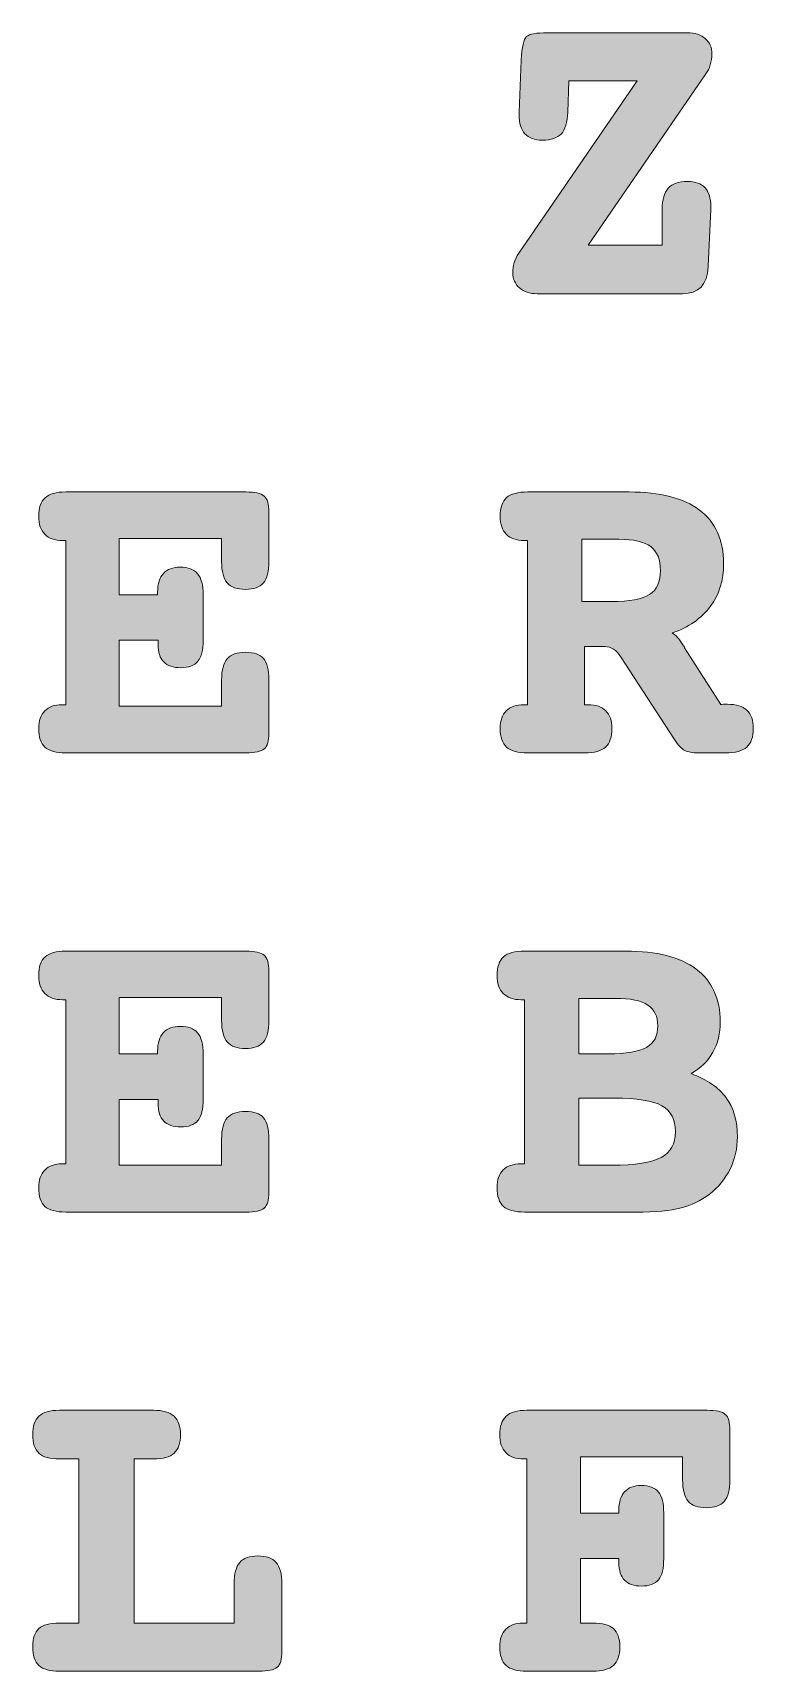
# Model space of a CAD drawing. Header units: inches. Extents: x 2 to 119, y -59 to -2.
# Drawn here: x 47.21 to 59.07, y -28.81 to -1.87 of the extents above; entities that cross this region are included whole.
import ezdxf

# ---------------------------------------------------------------- set-up
doc = ezdxf.new("R2010")
doc.units = ezdxf.units.IN
doc.header["$MEASUREMENT"] = 0
doc.layers.add('Ebene 1', color=7, linetype='Continuous')

# ---------------------------------------------------------------- blocks, each defined once
blk = doc.blocks.new('block 2')
at = {"layer": 'Ebene 1', "true_color": 0xffffff}
h = blk.add_hatch(color=7, dxfattribs=at)
h.dxf.hatch_style = 2
edge = h.paths.add_edge_path()
edge.add_spline(control_points=[(56.035, -2.66), (56.035, -2.66), (56.014, -3.173), (56.014, -3.173), (56.006, -3.34), (55.971, -3.458), (55.909, -3.528), (55.846, -3.598), (55.742, -3.633), (55.597, -3.633), (55.47, -3.633), (55.374, -3.598), (55.31, -3.528), (55.246, -3.458), (55.214, -3.354), (55.214, -3.217), (55.214, -3.217), (55.214, -3.173), (55.214, -3.173), (55.214, -3.173), (55.25, -2.316), (55.25, -2.316), (55.26, -2.102), (55.289, -1.973), (55.337, -1.931), (55.385, -1.889), (55.5, -1.868), (55.681, -1.868), (55.681, -1.868), (57.985, -1.868), (57.985, -1.868), (58.108, -1.868), (58.205, -1.9), (58.278, -1.963), (58.35, -2.027), (58.387, -2.111), (58.387, -2.215), (58.387, -2.275), (58.377, -2.335), (58.359, -2.394), (58.341, -2.453), (58.318, -2.503), (58.289, -2.544), (58.289, -2.544), (56.353, -5.358), (56.353, -5.358), (56.353, -5.358), (57.569, -5.358), (57.569, -5.358), (57.569, -5.358), (57.569, -4.772), (57.569, -4.772), (57.569, -4.613), (57.602, -4.497), (57.668, -4.423), (57.735, -4.35), (57.84, -4.313), (57.985, -4.313), (58.113, -4.313), (58.209, -4.347), (58.273, -4.416), (58.336, -4.485), (58.368, -4.589), (58.368, -4.729), (58.368, -4.729), (58.368, -4.772), (58.368, -4.772), (58.368, -4.772), (58.325, -5.706), (58.325, -5.706), (58.325, -5.706), (58.325, -5.716), (58.325, -5.716), (58.31, -6.011), (58.17, -6.158), (57.902, -6.158), (57.902, -6.158), (55.511, -6.158), (55.511, -6.158), (55.39, -6.158), (55.293, -6.126), (55.22, -6.062), (55.146, -5.998), (55.109, -5.914), (55.109, -5.81), (55.109, -5.755), (55.118, -5.7), (55.134, -5.646), (55.151, -5.592), (55.175, -5.54), (55.207, -5.492), (55.207, -5.492), (57.157, -2.66), (57.157, -2.66), (57.157, -2.66), (56.035, -2.66), (56.035, -2.66)], knot_values=[0, 0, 0, 0, 1, 1, 1, 2, 2, 2, 3, 3, 3, 4, 4, 4, 5, 5, 5, 6, 6, 6, 7, 7, 7, 8, 8, 8, 9, 9, 9, 10, 10, 10, 11, 11, 11, 12, 12, 12, 13, 13, 13, 14, 14, 14, 15, 15, 15, 16, 16, 16, 17, 17, 17, 18, 18, 18, 19, 19, 19, 20, 20, 20, 21, 21, 21, 22, 22, 22, 23, 23, 23, 24, 24, 24, 25, 25, 25, 26, 26, 26, 27, 27, 27, 28, 28, 28, 29, 29, 29, 30, 30, 30, 31, 31, 31, 32, 32, 32, 32], degree=3, periodic=1)
h = blk.add_hatch(color=7, dxfattribs=at)
h.dxf.hatch_style = 2
edge = h.paths.add_edge_path()
edge.add_spline(control_points=[(50.721, -9.417), (50.868, -9.417), (50.968, -9.439), (51.02, -9.484), (51.071, -9.529), (51.097, -9.617), (51.097, -9.75), (51.097, -9.75), (51.097, -10.56), (51.097, -10.56), (51.097, -10.724), (51.067, -10.842), (51.007, -10.913), (50.947, -10.984), (50.849, -11.019), (50.714, -11.019), (50.574, -11.019), (50.473, -10.983), (50.412, -10.911), (50.35, -10.839), (50.32, -10.722), (50.32, -10.56), (50.32, -10.56), (50.32, -10.18), (50.32, -10.18), (50.32, -10.18), (48.634, -10.18), (48.634, -10.18), (48.634, -10.18), (48.634, -11.106), (48.634, -11.106), (48.634, -11.106), (49.267, -11.106), (49.267, -11.106), (49.267, -11.106), (49.267, -11.063), (49.267, -11.063), (49.267, -10.928), (49.298, -10.826), (49.361, -10.757), (49.424, -10.688), (49.517, -10.654), (49.64, -10.654), (49.77, -10.654), (49.865, -10.69), (49.925, -10.761), (49.985, -10.832), (50.016, -10.947), (50.016, -11.106), (50.016, -11.106), (50.016, -11.855), (50.016, -11.855), (50.016, -12.017), (49.987, -12.132), (49.929, -12.202), (49.871, -12.272), (49.777, -12.307), (49.647, -12.307), (49.524, -12.307), (49.431, -12.275), (49.368, -12.211), (49.305, -12.148), (49.274, -12.05), (49.274, -11.92), (49.274, -11.92), (49.274, -11.855), (49.274, -11.855), (49.274, -11.855), (48.634, -11.855), (48.634, -11.855), (48.634, -11.855), (48.634, -12.937), (48.634, -12.937), (48.634, -12.937), (50.32, -12.937), (50.32, -12.937), (50.32, -12.937), (50.32, -12.506), (50.32, -12.506), (50.32, -12.345), (50.35, -12.229), (50.412, -12.159), (50.473, -12.089), (50.574, -12.054), (50.714, -12.054), (50.852, -12.054), (50.95, -12.088), (51.009, -12.157), (51.068, -12.226), (51.097, -12.342), (51.097, -12.506), (51.097, -12.506), (51.097, -13.382), (51.097, -13.382), (51.097, -13.512), (51.072, -13.599), (51.021, -13.642), (50.971, -13.685), (50.87, -13.707), (50.721, -13.707), (50.721, -13.707), (47.755, -13.707), (47.755, -13.707), (47.596, -13.707), (47.482, -13.676), (47.413, -13.613), (47.344, -13.55), (47.31, -13.448), (47.31, -13.306), (47.31, -13.18), (47.343, -13.084), (47.41, -13.016), (47.476, -12.949), (47.57, -12.915), (47.693, -12.915), (47.693, -12.915), (47.755, -12.915), (47.755, -12.915), (47.755, -12.915), (47.755, -10.216), (47.755, -10.216), (47.755, -10.216), (47.701, -10.216), (47.701, -10.216), (47.575, -10.216), (47.479, -10.182), (47.411, -10.113), (47.344, -10.045), (47.31, -9.946), (47.31, -9.819), (47.31, -9.679), (47.345, -9.577), (47.415, -9.513), (47.485, -9.449), (47.598, -9.417), (47.755, -9.417), (47.755, -9.417), (50.721, -9.417), (50.721, -9.417)], knot_values=[0, 0, 0, 0, 1, 1, 1, 2, 2, 2, 3, 3, 3, 4, 4, 4, 5, 5, 5, 6, 6, 6, 7, 7, 7, 8, 8, 8, 9, 9, 9, 10, 10, 10, 11, 11, 11, 12, 12, 12, 13, 13, 13, 14, 14, 14, 15, 15, 15, 16, 16, 16, 17, 17, 17, 18, 18, 18, 19, 19, 19, 20, 20, 20, 21, 21, 21, 22, 22, 22, 23, 23, 23, 24, 24, 24, 25, 25, 25, 26, 26, 26, 27, 27, 27, 28, 28, 28, 29, 29, 29, 30, 30, 30, 31, 31, 31, 32, 32, 32, 33, 33, 33, 34, 34, 34, 35, 35, 35, 36, 36, 36, 37, 37, 37, 38, 38, 38, 39, 39, 39, 40, 40, 40, 41, 41, 41, 42, 42, 42, 43, 43, 43, 44, 44, 44, 45, 45, 45, 46, 46, 46, 46], degree=3, periodic=1)
h = blk.add_hatch(color=7, dxfattribs=at)
h.dxf.hatch_style = 2
edge = h.paths.add_edge_path()
edge.add_spline(control_points=[(56.882, -12.123), (56.848, -12.07), (56.809, -12.029), (56.766, -12.002), (56.723, -11.974), (56.676, -11.96), (56.628, -11.96), (56.628, -11.96), (56.289, -11.96), (56.289, -11.96), (56.289, -11.96), (56.289, -12.915), (56.289, -12.915), (56.289, -12.915), (56.346, -12.915), (56.346, -12.915), (56.477, -12.915), (56.575, -12.948), (56.641, -13.015), (56.707, -13.081), (56.741, -13.178), (56.741, -13.306), (56.741, -13.448), (56.706, -13.55), (56.638, -13.613), (56.569, -13.676), (56.452, -13.707), (56.289, -13.707), (56.289, -13.707), (55.355, -13.707), (55.355, -13.707), (55.193, -13.707), (55.078, -13.676), (55.008, -13.613), (54.938, -13.55), (54.903, -13.448), (54.903, -13.306), (54.903, -13.178), (54.936, -13.081), (55.002, -13.015), (55.069, -12.948), (55.167, -12.915), (55.297, -12.915), (55.297, -12.915), (55.355, -12.915), (55.355, -12.915), (55.355, -12.915), (55.355, -10.216), (55.355, -10.216), (55.355, -10.216), (55.297, -10.216), (55.297, -10.216), (55.169, -10.216), (55.072, -10.182), (55.004, -10.113), (54.937, -10.045), (54.903, -9.946), (54.903, -9.819), (54.903, -9.676), (54.938, -9.574), (55.008, -9.511), (55.078, -9.448), (55.193, -9.417), (55.355, -9.417), (55.355, -9.417), (57.023, -9.417), (57.023, -9.417), (57.534, -9.417), (57.921, -9.516), (58.184, -9.716), (58.447, -9.914), (58.578, -10.208), (58.578, -10.596), (58.578, -10.869), (58.505, -11.103), (58.359, -11.3), (58.213, -11.496), (58.004, -11.642), (57.732, -11.736), (57.79, -11.767), (57.848, -11.832), (57.909, -11.931), (57.924, -11.955), (57.933, -11.971), (57.938, -11.978), (57.938, -11.978), (58.531, -12.911), (58.531, -12.911), (58.543, -12.911), (58.557, -12.911), (58.575, -12.909), (58.591, -12.908), (58.614, -12.908), (58.643, -12.908), (58.786, -12.908), (58.892, -12.941), (58.962, -13.007), (59.032, -13.074), (59.067, -13.173), (59.067, -13.306), (59.067, -13.448), (59.031, -13.55), (58.96, -13.613), (58.889, -13.676), (58.771, -13.707), (58.607, -13.707), (58.607, -13.707), (58.162, -13.707), (58.162, -13.707), (58.068, -13.707), (57.995, -13.694), (57.942, -13.667), (57.888, -13.641), (57.832, -13.581), (57.771, -13.487), (57.771, -13.487), (56.882, -12.123), (56.882, -12.123)], knot_values=[0, 0, 0, 0, 1, 1, 1, 2, 2, 2, 3, 3, 3, 4, 4, 4, 5, 5, 5, 6, 6, 6, 7, 7, 7, 8, 8, 8, 9, 9, 9, 10, 10, 10, 11, 11, 11, 12, 12, 12, 13, 13, 13, 14, 14, 14, 15, 15, 15, 16, 16, 16, 17, 17, 17, 18, 18, 18, 19, 19, 19, 20, 20, 20, 21, 21, 21, 22, 22, 22, 23, 23, 23, 24, 24, 24, 25, 25, 25, 26, 26, 26, 27, 27, 27, 28, 28, 28, 29, 29, 29, 30, 30, 30, 31, 31, 31, 32, 32, 32, 33, 33, 33, 34, 34, 34, 35, 35, 35, 36, 36, 36, 37, 37, 37, 38, 38, 38, 39, 39, 39, 39], degree=3, periodic=1)
edge = h.paths.add_edge_path()
edge.add_spline(control_points=[(56.245, -11.218), (56.245, -11.218), (56.733, -11.218), (56.733, -11.218), (57.032, -11.218), (57.241, -11.18), (57.361, -11.103), (57.48, -11.026), (57.54, -10.894), (57.54, -10.708), (57.54, -10.528), (57.486, -10.397), (57.379, -10.316), (57.272, -10.235), (57.096, -10.195), (56.853, -10.195), (56.853, -10.195), (56.245, -10.195), (56.245, -10.195), (56.245, -10.195), (56.245, -11.218), (56.245, -11.218)], knot_values=[0, 0, 0, 0, 1, 1, 1, 2, 2, 2, 3, 3, 3, 4, 4, 4, 5, 5, 5, 6, 6, 6, 7, 7, 7, 7], degree=3, periodic=1)
h = blk.add_hatch(color=7, dxfattribs=at)
h.dxf.hatch_style = 2
edge = h.paths.add_edge_path()
edge.add_spline(control_points=[(50.721, -16.966), (50.868, -16.966), (50.968, -16.989), (51.02, -17.033), (51.071, -17.078), (51.097, -17.167), (51.097, -17.299), (51.097, -17.299), (51.097, -18.109), (51.097, -18.109), (51.097, -18.273), (51.067, -18.391), (51.007, -18.462), (50.947, -18.533), (50.849, -18.569), (50.714, -18.569), (50.574, -18.569), (50.473, -18.533), (50.412, -18.46), (50.35, -18.388), (50.32, -18.271), (50.32, -18.109), (50.32, -18.109), (50.32, -17.73), (50.32, -17.73), (50.32, -17.73), (48.634, -17.73), (48.634, -17.73), (48.634, -17.73), (48.634, -18.656), (48.634, -18.656), (48.634, -18.656), (49.267, -18.656), (49.267, -18.656), (49.267, -18.656), (49.267, -18.612), (49.267, -18.612), (49.267, -18.477), (49.298, -18.375), (49.361, -18.307), (49.424, -18.238), (49.517, -18.204), (49.64, -18.204), (49.77, -18.204), (49.865, -18.239), (49.925, -18.31), (49.985, -18.381), (50.016, -18.497), (50.016, -18.656), (50.016, -18.656), (50.016, -19.405), (50.016, -19.405), (50.016, -19.566), (49.987, -19.682), (49.929, -19.752), (49.871, -19.822), (49.777, -19.857), (49.647, -19.857), (49.524, -19.857), (49.431, -19.825), (49.368, -19.761), (49.305, -19.697), (49.274, -19.6), (49.274, -19.47), (49.274, -19.47), (49.274, -19.405), (49.274, -19.405), (49.274, -19.405), (48.634, -19.405), (48.634, -19.405), (48.634, -19.405), (48.634, -20.486), (48.634, -20.486), (48.634, -20.486), (50.32, -20.486), (50.32, -20.486), (50.32, -20.486), (50.32, -20.056), (50.32, -20.056), (50.32, -19.894), (50.35, -19.778), (50.412, -19.708), (50.473, -19.638), (50.574, -19.603), (50.714, -19.603), (50.852, -19.603), (50.95, -19.638), (51.009, -19.707), (51.068, -19.775), (51.097, -19.892), (51.097, -20.056), (51.097, -20.056), (51.097, -20.931), (51.097, -20.931), (51.097, -21.061), (51.072, -21.148), (51.021, -21.191), (50.971, -21.235), (50.87, -21.257), (50.721, -21.257), (50.721, -21.257), (47.755, -21.257), (47.755, -21.257), (47.596, -21.257), (47.482, -21.225), (47.413, -21.163), (47.344, -21.1), (47.31, -20.997), (47.31, -20.855), (47.31, -20.73), (47.343, -20.633), (47.41, -20.566), (47.476, -20.498), (47.57, -20.464), (47.693, -20.464), (47.693, -20.464), (47.755, -20.464), (47.755, -20.464), (47.755, -20.464), (47.755, -17.766), (47.755, -17.766), (47.755, -17.766), (47.701, -17.766), (47.701, -17.766), (47.575, -17.766), (47.479, -17.732), (47.411, -17.663), (47.344, -17.594), (47.31, -17.496), (47.31, -17.368), (47.31, -17.228), (47.345, -17.126), (47.415, -17.062), (47.485, -16.998), (47.598, -16.966), (47.755, -16.966), (47.755, -16.966), (50.721, -16.966), (50.721, -16.966)], knot_values=[0, 0, 0, 0, 1, 1, 1, 2, 2, 2, 3, 3, 3, 4, 4, 4, 5, 5, 5, 6, 6, 6, 7, 7, 7, 8, 8, 8, 9, 9, 9, 10, 10, 10, 11, 11, 11, 12, 12, 12, 13, 13, 13, 14, 14, 14, 15, 15, 15, 16, 16, 16, 17, 17, 17, 18, 18, 18, 19, 19, 19, 20, 20, 20, 21, 21, 21, 22, 22, 22, 23, 23, 23, 24, 24, 24, 25, 25, 25, 26, 26, 26, 27, 27, 27, 28, 28, 28, 29, 29, 29, 30, 30, 30, 31, 31, 31, 32, 32, 32, 33, 33, 33, 34, 34, 34, 35, 35, 35, 36, 36, 36, 37, 37, 37, 38, 38, 38, 39, 39, 39, 40, 40, 40, 41, 41, 41, 42, 42, 42, 43, 43, 43, 44, 44, 44, 45, 45, 45, 46, 46, 46, 46], degree=3, periodic=1)
h = blk.add_hatch(color=7, dxfattribs=at)
h.dxf.hatch_style = 2
edge = h.paths.add_edge_path()
edge.add_spline(control_points=[(56.889, -21.257), (56.889, -21.257), (55.305, -21.257), (55.305, -21.257), (55.143, -21.257), (55.027, -21.225), (54.957, -21.163), (54.887, -21.1), (54.852, -20.997), (54.852, -20.855), (54.852, -20.727), (54.885, -20.63), (54.952, -20.564), (55.018, -20.498), (55.115, -20.464), (55.243, -20.464), (55.243, -20.464), (55.305, -20.464), (55.305, -20.464), (55.305, -20.464), (55.305, -17.766), (55.305, -17.766), (55.305, -17.766), (55.243, -17.766), (55.243, -17.766), (55.118, -17.766), (55.021, -17.732), (54.954, -17.663), (54.886, -17.594), (54.852, -17.496), (54.852, -17.368), (54.852, -17.226), (54.887, -17.123), (54.957, -17.06), (55.027, -16.998), (55.143, -16.966), (55.305, -16.966), (55.305, -16.966), (56.969, -16.966), (56.969, -16.966), (57.477, -16.966), (57.864, -17.065), (58.128, -17.263), (58.392, -17.461), (58.524, -17.75), (58.524, -18.131), (58.524, -18.319), (58.483, -18.485), (58.403, -18.629), (58.322, -18.772), (58.202, -18.89), (58.043, -18.981), (58.306, -19.078), (58.499, -19.21), (58.622, -19.377), (58.745, -19.545), (58.806, -19.759), (58.806, -20.019), (58.806, -20.21), (58.766, -20.387), (58.685, -20.551), (58.604, -20.715), (58.489, -20.854), (58.339, -20.967), (58.204, -21.071), (58.051, -21.145), (57.878, -21.19), (57.706, -21.234), (57.459, -21.257), (57.138, -21.257), (57.138, -21.257), (56.889, -21.257), (56.889, -21.257)], knot_values=[0, 0, 0, 0, 1, 1, 1, 2, 2, 2, 3, 3, 3, 4, 4, 4, 5, 5, 5, 6, 6, 6, 7, 7, 7, 8, 8, 8, 9, 9, 9, 10, 10, 10, 11, 11, 11, 12, 12, 12, 13, 13, 13, 14, 14, 14, 15, 15, 15, 16, 16, 16, 17, 17, 17, 18, 18, 18, 19, 19, 19, 20, 20, 20, 21, 21, 21, 22, 22, 22, 23, 23, 23, 24, 24, 24, 24], degree=3, periodic=1)
edge = h.paths.add_edge_path()
edge.add_spline(control_points=[(56.198, -18.656), (56.198, -18.656), (56.679, -18.656), (56.679, -18.656), (56.978, -18.656), (57.189, -18.62), (57.312, -18.549), (57.435, -18.478), (57.496, -18.36), (57.496, -18.196), (57.496, -18.04), (57.442, -17.925), (57.332, -17.853), (57.222, -17.78), (57.044, -17.744), (56.798, -17.744), (56.798, -17.744), (56.198, -17.744), (56.198, -17.744), (56.198, -17.744), (56.198, -18.656), (56.198, -18.656)], knot_values=[0, 0, 0, 0, 1, 1, 1, 2, 2, 2, 3, 3, 3, 4, 4, 4, 5, 5, 5, 6, 6, 6, 7, 7, 7, 7], degree=3, periodic=1)
edge = h.paths.add_edge_path()
edge.add_spline(control_points=[(56.198, -20.486), (56.198, -20.486), (56.741, -20.486), (56.741, -20.486), (57.124, -20.486), (57.394, -20.444), (57.551, -20.359), (57.708, -20.275), (57.786, -20.134), (57.786, -19.936), (57.786, -19.736), (57.712, -19.594), (57.565, -19.509), (57.418, -19.425), (57.155, -19.383), (56.777, -19.383), (56.777, -19.383), (56.198, -19.383), (56.198, -19.383), (56.198, -19.383), (56.198, -20.486), (56.198, -20.486)], knot_values=[0, 0, 0, 0, 1, 1, 1, 2, 2, 2, 3, 3, 3, 4, 4, 4, 5, 5, 5, 6, 6, 6, 7, 7, 7, 7], degree=3, periodic=1)
h = blk.add_hatch(color=7, dxfattribs=at)
h.dxf.hatch_style = 2
edge = h.paths.add_edge_path()
edge.add_spline(control_points=[(47.65, -28.806), (47.493, -28.806), (47.381, -28.775), (47.313, -28.712), (47.246, -28.649), (47.212, -28.547), (47.212, -28.404), (47.212, -28.265), (47.246, -28.165), (47.313, -28.104), (47.381, -28.044), (47.493, -28.014), (47.65, -28.014), (47.65, -28.014), (47.968, -28.014), (47.968, -28.014), (47.968, -28.014), (47.968, -25.316), (47.968, -25.316), (47.968, -25.316), (47.65, -25.316), (47.65, -25.316), (47.493, -25.316), (47.381, -25.284), (47.313, -25.221), (47.246, -25.159), (47.212, -25.058), (47.212, -24.917), (47.212, -24.778), (47.247, -24.676), (47.315, -24.612), (47.384, -24.548), (47.496, -24.516), (47.65, -24.516), (47.65, -24.516), (49.198, -24.516), (49.198, -24.516), (49.353, -24.516), (49.465, -24.548), (49.537, -24.612), (49.607, -24.676), (49.643, -24.778), (49.643, -24.917), (49.643, -25.058), (49.608, -25.159), (49.538, -25.221), (49.468, -25.284), (49.355, -25.316), (49.198, -25.316), (49.198, -25.316), (48.88, -25.316), (48.88, -25.316), (48.88, -25.316), (48.88, -28.014), (48.88, -28.014), (48.88, -28.014), (50.526, -28.014), (50.526, -28.014), (50.526, -28.014), (50.526, -27.37), (50.526, -27.37), (50.526, -27.206), (50.557, -27.088), (50.618, -27.017), (50.68, -26.946), (50.779, -26.911), (50.916, -26.911), (51.054, -26.911), (51.154, -26.946), (51.217, -27.017), (51.279, -27.088), (51.311, -27.206), (51.311, -27.37), (51.311, -27.37), (51.311, -28.481), (51.311, -28.481), (51.311, -28.611), (51.286, -28.698), (51.235, -28.741), (51.184, -28.784), (51.083, -28.806), (50.931, -28.806), (50.931, -28.806), (47.65, -28.806), (47.65, -28.806)], knot_values=[0, 0, 0, 0, 1, 1, 1, 2, 2, 2, 3, 3, 3, 4, 4, 4, 5, 5, 5, 6, 6, 6, 7, 7, 7, 8, 8, 8, 9, 9, 9, 10, 10, 10, 11, 11, 11, 12, 12, 12, 13, 13, 13, 14, 14, 14, 15, 15, 15, 16, 16, 16, 17, 17, 17, 18, 18, 18, 19, 19, 19, 20, 20, 20, 21, 21, 21, 22, 22, 22, 23, 23, 23, 24, 24, 24, 25, 25, 25, 26, 26, 26, 27, 27, 27, 28, 28, 28, 28], degree=3, periodic=1)
h = blk.add_hatch(color=7, dxfattribs=at)
h.dxf.hatch_style = 2
edge = h.paths.add_edge_path()
edge.add_spline(control_points=[(58.307, -24.516), (58.456, -24.516), (58.556, -24.538), (58.607, -24.583), (58.658, -24.628), (58.683, -24.716), (58.683, -24.849), (58.683, -24.849), (58.683, -25.659), (58.683, -25.659), (58.683, -25.821), (58.652, -25.938), (58.591, -26.01), (58.529, -26.082), (58.43, -26.118), (58.292, -26.118), (58.155, -26.118), (58.056, -26.083), (57.996, -26.012), (57.935, -25.941), (57.905, -25.823), (57.905, -25.659), (57.905, -25.659), (57.905, -25.279), (57.905, -25.279), (57.905, -25.279), (56.223, -25.279), (56.223, -25.279), (56.223, -25.279), (56.223, -26.205), (56.223, -26.205), (56.223, -26.205), (56.856, -26.205), (56.856, -26.205), (56.856, -26.205), (56.856, -26.162), (56.856, -26.162), (56.856, -26.027), (56.887, -25.925), (56.949, -25.856), (57.01, -25.788), (57.102, -25.753), (57.225, -25.753), (57.355, -25.753), (57.45, -25.789), (57.507, -25.86), (57.565, -25.931), (57.594, -26.046), (57.594, -26.205), (57.594, -26.205), (57.594, -26.954), (57.594, -26.954), (57.594, -27.116), (57.565, -27.231), (57.507, -27.301), (57.45, -27.371), (57.355, -27.406), (57.225, -27.406), (57.102, -27.406), (57.01, -27.374), (56.949, -27.31), (56.887, -27.247), (56.856, -27.149), (56.856, -27.019), (56.856, -27.019), (56.856, -26.954), (56.856, -26.954), (56.856, -26.954), (56.223, -26.954), (56.223, -26.954), (56.223, -26.954), (56.223, -28.014), (56.223, -28.014), (56.223, -28.014), (56.423, -28.014), (56.423, -28.014), (56.583, -28.014), (56.698, -28.045), (56.767, -28.106), (56.836, -28.168), (56.871, -28.267), (56.871, -28.404), (56.871, -28.547), (56.836, -28.649), (56.765, -28.712), (56.695, -28.775), (56.581, -28.806), (56.423, -28.806), (56.423, -28.806), (55.34, -28.806), (55.34, -28.806), (55.184, -28.806), (55.07, -28.775), (55.001, -28.712), (54.93, -28.649), (54.896, -28.547), (54.896, -28.404), (54.896, -28.279), (54.929, -28.183), (54.995, -28.115), (55.061, -28.048), (55.156, -28.014), (55.279, -28.014), (55.279, -28.014), (55.34, -28.014), (55.34, -28.014), (55.34, -28.014), (55.34, -25.316), (55.34, -25.316), (55.34, -25.316), (55.286, -25.316), (55.286, -25.316), (55.161, -25.316), (55.065, -25.281), (54.997, -25.212), (54.929, -25.144), (54.896, -25.045), (54.896, -24.917), (54.896, -24.778), (54.931, -24.676), (55.002, -24.612), (55.073, -24.548), (55.186, -24.516), (55.34, -24.516), (55.34, -24.516), (58.307, -24.516), (58.307, -24.516)], knot_values=[0, 0, 0, 0, 1, 1, 1, 2, 2, 2, 3, 3, 3, 4, 4, 4, 5, 5, 5, 6, 6, 6, 7, 7, 7, 8, 8, 8, 9, 9, 9, 10, 10, 10, 11, 11, 11, 12, 12, 12, 13, 13, 13, 14, 14, 14, 15, 15, 15, 16, 16, 16, 17, 17, 17, 18, 18, 18, 19, 19, 19, 20, 20, 20, 21, 21, 21, 22, 22, 22, 23, 23, 23, 24, 24, 24, 25, 25, 25, 26, 26, 26, 27, 27, 27, 28, 28, 28, 29, 29, 29, 30, 30, 30, 31, 31, 31, 32, 32, 32, 33, 33, 33, 34, 34, 34, 35, 35, 35, 36, 36, 36, 37, 37, 37, 38, 38, 38, 39, 39, 39, 40, 40, 40, 41, 41, 41, 42, 42, 42, 42], degree=3, periodic=1)
at = {"layer": 'Ebene 1', "lineweight": 0}
for points, knots in [([(56.035, -2.66), (56.035, -2.66), (56.014, -3.173), (56.014, -3.173), (56.006, -3.34), (55.971, -3.458), (55.909, -3.528), (55.846, -3.598), (55.742, -3.633), (55.597, -3.633), (55.47, -3.633), (55.374, -3.598), (55.31, -3.528), (55.246, -3.458), (55.214, -3.354), (55.214, -3.217), (55.214, -3.217), (55.214, -3.173), (55.214, -3.173), (55.214, -3.173), (55.25, -2.316), (55.25, -2.316), (55.26, -2.102), (55.289, -1.973), (55.337, -1.931), (55.385, -1.889), (55.5, -1.868), (55.681, -1.868), (55.681, -1.868), (57.985, -1.868), (57.985, -1.868), (58.108, -1.868), (58.205, -1.9), (58.278, -1.963), (58.35, -2.027), (58.387, -2.111), (58.387, -2.215), (58.387, -2.275), (58.377, -2.335), (58.359, -2.394), (58.341, -2.453), (58.318, -2.503), (58.289, -2.544), (58.289, -2.544), (56.353, -5.358), (56.353, -5.358), (56.353, -5.358), (57.569, -5.358), (57.569, -5.358), (57.569, -5.358), (57.569, -4.772), (57.569, -4.772), (57.569, -4.613), (57.602, -4.497), (57.668, -4.423), (57.735, -4.35), (57.84, -4.313), (57.985, -4.313), (58.113, -4.313), (58.209, -4.347), (58.273, -4.416), (58.336, -4.485), (58.368, -4.589), (58.368, -4.729), (58.368, -4.729), (58.368, -4.772), (58.368, -4.772), (58.368, -4.772), (58.325, -5.706), (58.325, -5.706), (58.325, -5.706), (58.325, -5.716), (58.325, -5.716), (58.31, -6.011), (58.17, -6.158), (57.902, -6.158), (57.902, -6.158), (55.511, -6.158), (55.511, -6.158), (55.39, -6.158), (55.293, -6.126), (55.22, -6.062), (55.146, -5.998), (55.109, -5.914), (55.109, -5.81), (55.109, -5.755), (55.118, -5.7), (55.134, -5.646), (55.151, -5.592), (55.175, -5.54), (55.207, -5.492), (55.207, -5.492), (57.157, -2.66), (57.157, -2.66), (57.157, -2.66), (56.035, -2.66), (56.035, -2.66)], [0, 0, 0, 0, 1, 1, 1, 2, 2, 2, 3, 3, 3, 4, 4, 4, 5, 5, 5, 6, 6, 6, 7, 7, 7, 8, 8, 8, 9, 9, 9, 10, 10, 10, 11, 11, 11, 12, 12, 12, 13, 13, 13, 14, 14, 14, 15, 15, 15, 16, 16, 16, 17, 17, 17, 18, 18, 18, 19, 19, 19, 20, 20, 20, 21, 21, 21, 22, 22, 22, 23, 23, 23, 24, 24, 24, 25, 25, 25, 26, 26, 26, 27, 27, 27, 28, 28, 28, 29, 29, 29, 30, 30, 30, 31, 31, 31, 32, 32, 32, 32]), ([(50.721, -9.417), (50.868, -9.417), (50.968, -9.439), (51.02, -9.484), (51.071, -9.529), (51.097, -9.617), (51.097, -9.75), (51.097, -9.75), (51.097, -10.56), (51.097, -10.56), (51.097, -10.724), (51.067, -10.842), (51.007, -10.913), (50.947, -10.984), (50.849, -11.019), (50.714, -11.019), (50.574, -11.019), (50.473, -10.983), (50.412, -10.911), (50.35, -10.839), (50.32, -10.722), (50.32, -10.56), (50.32, -10.56), (50.32, -10.18), (50.32, -10.18), (50.32, -10.18), (48.634, -10.18), (48.634, -10.18), (48.634, -10.18), (48.634, -11.106), (48.634, -11.106), (48.634, -11.106), (49.267, -11.106), (49.267, -11.106), (49.267, -11.106), (49.267, -11.063), (49.267, -11.063), (49.267, -10.928), (49.298, -10.826), (49.361, -10.757), (49.424, -10.688), (49.517, -10.654), (49.64, -10.654), (49.77, -10.654), (49.865, -10.69), (49.925, -10.761), (49.985, -10.832), (50.016, -10.947), (50.016, -11.106), (50.016, -11.106), (50.016, -11.855), (50.016, -11.855), (50.016, -12.017), (49.987, -12.132), (49.929, -12.202), (49.871, -12.272), (49.777, -12.307), (49.647, -12.307), (49.524, -12.307), (49.431, -12.275), (49.368, -12.211), (49.305, -12.148), (49.274, -12.05), (49.274, -11.92), (49.274, -11.92), (49.274, -11.855), (49.274, -11.855), (49.274, -11.855), (48.634, -11.855), (48.634, -11.855), (48.634, -11.855), (48.634, -12.937), (48.634, -12.937), (48.634, -12.937), (50.32, -12.937), (50.32, -12.937), (50.32, -12.937), (50.32, -12.506), (50.32, -12.506), (50.32, -12.345), (50.35, -12.229), (50.412, -12.159), (50.473, -12.089), (50.574, -12.054), (50.714, -12.054), (50.852, -12.054), (50.95, -12.088), (51.009, -12.157), (51.068, -12.226), (51.097, -12.342), (51.097, -12.506), (51.097, -12.506), (51.097, -13.382), (51.097, -13.382), (51.097, -13.512), (51.072, -13.599), (51.021, -13.642), (50.971, -13.685), (50.87, -13.707), (50.721, -13.707), (50.721, -13.707), (47.755, -13.707), (47.755, -13.707), (47.596, -13.707), (47.482, -13.676), (47.413, -13.613), (47.344, -13.55), (47.31, -13.448), (47.31, -13.306), (47.31, -13.18), (47.343, -13.084), (47.41, -13.016), (47.476, -12.949), (47.57, -12.915), (47.693, -12.915), (47.693, -12.915), (47.755, -12.915), (47.755, -12.915), (47.755, -12.915), (47.755, -10.216), (47.755, -10.216), (47.755, -10.216), (47.701, -10.216), (47.701, -10.216), (47.575, -10.216), (47.479, -10.182), (47.411, -10.113), (47.344, -10.045), (47.31, -9.946), (47.31, -9.819), (47.31, -9.679), (47.345, -9.577), (47.415, -9.513), (47.485, -9.449), (47.598, -9.417), (47.755, -9.417), (47.755, -9.417), (50.721, -9.417), (50.721, -9.417)], [0, 0, 0, 0, 1, 1, 1, 2, 2, 2, 3, 3, 3, 4, 4, 4, 5, 5, 5, 6, 6, 6, 7, 7, 7, 8, 8, 8, 9, 9, 9, 10, 10, 10, 11, 11, 11, 12, 12, 12, 13, 13, 13, 14, 14, 14, 15, 15, 15, 16, 16, 16, 17, 17, 17, 18, 18, 18, 19, 19, 19, 20, 20, 20, 21, 21, 21, 22, 22, 22, 23, 23, 23, 24, 24, 24, 25, 25, 25, 26, 26, 26, 27, 27, 27, 28, 28, 28, 29, 29, 29, 30, 30, 30, 31, 31, 31, 32, 32, 32, 33, 33, 33, 34, 34, 34, 35, 35, 35, 36, 36, 36, 37, 37, 37, 38, 38, 38, 39, 39, 39, 40, 40, 40, 41, 41, 41, 42, 42, 42, 43, 43, 43, 44, 44, 44, 45, 45, 45, 46, 46, 46, 46]), ([(56.882, -12.123), (56.848, -12.07), (56.809, -12.029), (56.766, -12.002), (56.723, -11.974), (56.676, -11.96), (56.628, -11.96), (56.628, -11.96), (56.289, -11.96), (56.289, -11.96), (56.289, -11.96), (56.289, -12.915), (56.289, -12.915), (56.289, -12.915), (56.346, -12.915), (56.346, -12.915), (56.477, -12.915), (56.575, -12.948), (56.641, -13.015), (56.707, -13.081), (56.741, -13.178), (56.741, -13.306), (56.741, -13.448), (56.706, -13.55), (56.638, -13.613), (56.569, -13.676), (56.452, -13.707), (56.289, -13.707), (56.289, -13.707), (55.355, -13.707), (55.355, -13.707), (55.193, -13.707), (55.078, -13.676), (55.008, -13.613), (54.938, -13.55), (54.903, -13.448), (54.903, -13.306), (54.903, -13.178), (54.936, -13.081), (55.002, -13.015), (55.069, -12.948), (55.167, -12.915), (55.297, -12.915), (55.297, -12.915), (55.355, -12.915), (55.355, -12.915), (55.355, -12.915), (55.355, -10.216), (55.355, -10.216), (55.355, -10.216), (55.297, -10.216), (55.297, -10.216), (55.169, -10.216), (55.072, -10.182), (55.004, -10.113), (54.937, -10.045), (54.903, -9.946), (54.903, -9.819), (54.903, -9.676), (54.938, -9.574), (55.008, -9.511), (55.078, -9.448), (55.193, -9.417), (55.355, -9.417), (55.355, -9.417), (57.023, -9.417), (57.023, -9.417), (57.534, -9.417), (57.921, -9.516), (58.184, -9.716), (58.447, -9.914), (58.578, -10.208), (58.578, -10.596), (58.578, -10.869), (58.505, -11.103), (58.359, -11.3), (58.213, -11.496), (58.004, -11.642), (57.732, -11.736), (57.79, -11.767), (57.848, -11.832), (57.909, -11.931), (57.924, -11.955), (57.933, -11.971), (57.938, -11.978), (57.938, -11.978), (58.531, -12.911), (58.531, -12.911), (58.543, -12.911), (58.557, -12.911), (58.575, -12.909), (58.591, -12.908), (58.614, -12.908), (58.643, -12.908), (58.786, -12.908), (58.892, -12.941), (58.962, -13.007), (59.032, -13.074), (59.067, -13.173), (59.067, -13.306), (59.067, -13.448), (59.031, -13.55), (58.96, -13.613), (58.889, -13.676), (58.771, -13.707), (58.607, -13.707), (58.607, -13.707), (58.162, -13.707), (58.162, -13.707), (58.068, -13.707), (57.995, -13.694), (57.942, -13.667), (57.888, -13.641), (57.832, -13.581), (57.771, -13.487), (57.771, -13.487), (56.882, -12.123), (56.882, -12.123)], [0, 0, 0, 0, 1, 1, 1, 2, 2, 2, 3, 3, 3, 4, 4, 4, 5, 5, 5, 6, 6, 6, 7, 7, 7, 8, 8, 8, 9, 9, 9, 10, 10, 10, 11, 11, 11, 12, 12, 12, 13, 13, 13, 14, 14, 14, 15, 15, 15, 16, 16, 16, 17, 17, 17, 18, 18, 18, 19, 19, 19, 20, 20, 20, 21, 21, 21, 22, 22, 22, 23, 23, 23, 24, 24, 24, 25, 25, 25, 26, 26, 26, 27, 27, 27, 28, 28, 28, 29, 29, 29, 30, 30, 30, 31, 31, 31, 32, 32, 32, 33, 33, 33, 34, 34, 34, 35, 35, 35, 36, 36, 36, 37, 37, 37, 38, 38, 38, 39, 39, 39, 39]), ([(56.245, -11.218), (56.245, -11.218), (56.733, -11.218), (56.733, -11.218), (57.032, -11.218), (57.241, -11.18), (57.361, -11.103), (57.48, -11.026), (57.54, -10.894), (57.54, -10.708), (57.54, -10.528), (57.486, -10.397), (57.379, -10.316), (57.272, -10.235), (57.096, -10.195), (56.853, -10.195), (56.853, -10.195), (56.245, -10.195), (56.245, -10.195), (56.245, -10.195), (56.245, -11.218), (56.245, -11.218)], [0, 0, 0, 0, 1, 1, 1, 2, 2, 2, 3, 3, 3, 4, 4, 4, 5, 5, 5, 6, 6, 6, 7, 7, 7, 7]), ([(50.721, -16.966), (50.868, -16.966), (50.968, -16.989), (51.02, -17.033), (51.071, -17.078), (51.097, -17.167), (51.097, -17.299), (51.097, -17.299), (51.097, -18.109), (51.097, -18.109), (51.097, -18.273), (51.067, -18.391), (51.007, -18.462), (50.947, -18.533), (50.849, -18.569), (50.714, -18.569), (50.574, -18.569), (50.473, -18.533), (50.412, -18.46), (50.35, -18.388), (50.32, -18.271), (50.32, -18.109), (50.32, -18.109), (50.32, -17.73), (50.32, -17.73), (50.32, -17.73), (48.634, -17.73), (48.634, -17.73), (48.634, -17.73), (48.634, -18.656), (48.634, -18.656), (48.634, -18.656), (49.267, -18.656), (49.267, -18.656), (49.267, -18.656), (49.267, -18.612), (49.267, -18.612), (49.267, -18.477), (49.298, -18.375), (49.361, -18.307), (49.424, -18.238), (49.517, -18.204), (49.64, -18.204), (49.77, -18.204), (49.865, -18.239), (49.925, -18.31), (49.985, -18.381), (50.016, -18.497), (50.016, -18.656), (50.016, -18.656), (50.016, -19.405), (50.016, -19.405), (50.016, -19.566), (49.987, -19.682), (49.929, -19.752), (49.871, -19.822), (49.777, -19.857), (49.647, -19.857), (49.524, -19.857), (49.431, -19.825), (49.368, -19.761), (49.305, -19.697), (49.274, -19.6), (49.274, -19.47), (49.274, -19.47), (49.274, -19.405), (49.274, -19.405), (49.274, -19.405), (48.634, -19.405), (48.634, -19.405), (48.634, -19.405), (48.634, -20.486), (48.634, -20.486), (48.634, -20.486), (50.32, -20.486), (50.32, -20.486), (50.32, -20.486), (50.32, -20.056), (50.32, -20.056), (50.32, -19.894), (50.35, -19.778), (50.412, -19.708), (50.473, -19.638), (50.574, -19.603), (50.714, -19.603), (50.852, -19.603), (50.95, -19.638), (51.009, -19.707), (51.068, -19.775), (51.097, -19.892), (51.097, -20.056), (51.097, -20.056), (51.097, -20.931), (51.097, -20.931), (51.097, -21.061), (51.072, -21.148), (51.021, -21.191), (50.971, -21.235), (50.87, -21.257), (50.721, -21.257), (50.721, -21.257), (47.755, -21.257), (47.755, -21.257), (47.596, -21.257), (47.482, -21.225), (47.413, -21.163), (47.344, -21.1), (47.31, -20.997), (47.31, -20.855), (47.31, -20.73), (47.343, -20.633), (47.41, -20.566), (47.476, -20.498), (47.57, -20.464), (47.693, -20.464), (47.693, -20.464), (47.755, -20.464), (47.755, -20.464), (47.755, -20.464), (47.755, -17.766), (47.755, -17.766), (47.755, -17.766), (47.701, -17.766), (47.701, -17.766), (47.575, -17.766), (47.479, -17.732), (47.411, -17.663), (47.344, -17.594), (47.31, -17.496), (47.31, -17.368), (47.31, -17.228), (47.345, -17.126), (47.415, -17.062), (47.485, -16.998), (47.598, -16.966), (47.755, -16.966), (47.755, -16.966), (50.721, -16.966), (50.721, -16.966)], [0, 0, 0, 0, 1, 1, 1, 2, 2, 2, 3, 3, 3, 4, 4, 4, 5, 5, 5, 6, 6, 6, 7, 7, 7, 8, 8, 8, 9, 9, 9, 10, 10, 10, 11, 11, 11, 12, 12, 12, 13, 13, 13, 14, 14, 14, 15, 15, 15, 16, 16, 16, 17, 17, 17, 18, 18, 18, 19, 19, 19, 20, 20, 20, 21, 21, 21, 22, 22, 22, 23, 23, 23, 24, 24, 24, 25, 25, 25, 26, 26, 26, 27, 27, 27, 28, 28, 28, 29, 29, 29, 30, 30, 30, 31, 31, 31, 32, 32, 32, 33, 33, 33, 34, 34, 34, 35, 35, 35, 36, 36, 36, 37, 37, 37, 38, 38, 38, 39, 39, 39, 40, 40, 40, 41, 41, 41, 42, 42, 42, 43, 43, 43, 44, 44, 44, 45, 45, 45, 46, 46, 46, 46]), ([(56.889, -21.257), (56.889, -21.257), (55.305, -21.257), (55.305, -21.257), (55.143, -21.257), (55.027, -21.225), (54.957, -21.163), (54.887, -21.1), (54.852, -20.997), (54.852, -20.855), (54.852, -20.727), (54.885, -20.63), (54.952, -20.564), (55.018, -20.498), (55.115, -20.464), (55.243, -20.464), (55.243, -20.464), (55.305, -20.464), (55.305, -20.464), (55.305, -20.464), (55.305, -17.766), (55.305, -17.766), (55.305, -17.766), (55.243, -17.766), (55.243, -17.766), (55.118, -17.766), (55.021, -17.732), (54.954, -17.663), (54.886, -17.594), (54.852, -17.496), (54.852, -17.368), (54.852, -17.226), (54.887, -17.123), (54.957, -17.06), (55.027, -16.998), (55.143, -16.966), (55.305, -16.966), (55.305, -16.966), (56.969, -16.966), (56.969, -16.966), (57.477, -16.966), (57.864, -17.065), (58.128, -17.263), (58.392, -17.461), (58.524, -17.75), (58.524, -18.131), (58.524, -18.319), (58.483, -18.485), (58.403, -18.629), (58.322, -18.772), (58.202, -18.89), (58.043, -18.981), (58.306, -19.078), (58.499, -19.21), (58.622, -19.377), (58.745, -19.545), (58.806, -19.759), (58.806, -20.019), (58.806, -20.21), (58.766, -20.387), (58.685, -20.551), (58.604, -20.715), (58.489, -20.854), (58.339, -20.967), (58.204, -21.071), (58.051, -21.145), (57.878, -21.19), (57.706, -21.234), (57.459, -21.257), (57.138, -21.257), (57.138, -21.257), (56.889, -21.257), (56.889, -21.257)], [0, 0, 0, 0, 1, 1, 1, 2, 2, 2, 3, 3, 3, 4, 4, 4, 5, 5, 5, 6, 6, 6, 7, 7, 7, 8, 8, 8, 9, 9, 9, 10, 10, 10, 11, 11, 11, 12, 12, 12, 13, 13, 13, 14, 14, 14, 15, 15, 15, 16, 16, 16, 17, 17, 17, 18, 18, 18, 19, 19, 19, 20, 20, 20, 21, 21, 21, 22, 22, 22, 23, 23, 23, 24, 24, 24, 24]), ([(56.198, -18.656), (56.198, -18.656), (56.679, -18.656), (56.679, -18.656), (56.978, -18.656), (57.189, -18.62), (57.312, -18.549), (57.435, -18.478), (57.496, -18.36), (57.496, -18.196), (57.496, -18.04), (57.442, -17.925), (57.332, -17.853), (57.222, -17.78), (57.044, -17.744), (56.798, -17.744), (56.798, -17.744), (56.198, -17.744), (56.198, -17.744), (56.198, -17.744), (56.198, -18.656), (56.198, -18.656)], [0, 0, 0, 0, 1, 1, 1, 2, 2, 2, 3, 3, 3, 4, 4, 4, 5, 5, 5, 6, 6, 6, 7, 7, 7, 7]), ([(56.198, -20.486), (56.198, -20.486), (56.741, -20.486), (56.741, -20.486), (57.124, -20.486), (57.394, -20.444), (57.551, -20.359), (57.708, -20.275), (57.786, -20.134), (57.786, -19.936), (57.786, -19.736), (57.712, -19.594), (57.565, -19.509), (57.418, -19.425), (57.155, -19.383), (56.777, -19.383), (56.777, -19.383), (56.198, -19.383), (56.198, -19.383), (56.198, -19.383), (56.198, -20.486), (56.198, -20.486)], [0, 0, 0, 0, 1, 1, 1, 2, 2, 2, 3, 3, 3, 4, 4, 4, 5, 5, 5, 6, 6, 6, 7, 7, 7, 7]), ([(47.65, -28.806), (47.493, -28.806), (47.381, -28.775), (47.313, -28.712), (47.246, -28.649), (47.212, -28.547), (47.212, -28.404), (47.212, -28.265), (47.246, -28.165), (47.313, -28.104), (47.381, -28.044), (47.493, -28.014), (47.65, -28.014), (47.65, -28.014), (47.968, -28.014), (47.968, -28.014), (47.968, -28.014), (47.968, -25.316), (47.968, -25.316), (47.968, -25.316), (47.65, -25.316), (47.65, -25.316), (47.493, -25.316), (47.381, -25.284), (47.313, -25.221), (47.246, -25.159), (47.212, -25.058), (47.212, -24.917), (47.212, -24.778), (47.247, -24.676), (47.315, -24.612), (47.384, -24.548), (47.496, -24.516), (47.65, -24.516), (47.65, -24.516), (49.198, -24.516), (49.198, -24.516), (49.353, -24.516), (49.465, -24.548), (49.537, -24.612), (49.607, -24.676), (49.643, -24.778), (49.643, -24.917), (49.643, -25.058), (49.608, -25.159), (49.538, -25.221), (49.468, -25.284), (49.355, -25.316), (49.198, -25.316), (49.198, -25.316), (48.88, -25.316), (48.88, -25.316), (48.88, -25.316), (48.88, -28.014), (48.88, -28.014), (48.88, -28.014), (50.526, -28.014), (50.526, -28.014), (50.526, -28.014), (50.526, -27.37), (50.526, -27.37), (50.526, -27.206), (50.557, -27.088), (50.618, -27.017), (50.68, -26.946), (50.779, -26.911), (50.916, -26.911), (51.054, -26.911), (51.154, -26.946), (51.217, -27.017), (51.279, -27.088), (51.311, -27.206), (51.311, -27.37), (51.311, -27.37), (51.311, -28.481), (51.311, -28.481), (51.311, -28.611), (51.286, -28.698), (51.235, -28.741), (51.184, -28.784), (51.083, -28.806), (50.931, -28.806), (50.931, -28.806), (47.65, -28.806), (47.65, -28.806)], [0, 0, 0, 0, 1, 1, 1, 2, 2, 2, 3, 3, 3, 4, 4, 4, 5, 5, 5, 6, 6, 6, 7, 7, 7, 8, 8, 8, 9, 9, 9, 10, 10, 10, 11, 11, 11, 12, 12, 12, 13, 13, 13, 14, 14, 14, 15, 15, 15, 16, 16, 16, 17, 17, 17, 18, 18, 18, 19, 19, 19, 20, 20, 20, 21, 21, 21, 22, 22, 22, 23, 23, 23, 24, 24, 24, 25, 25, 25, 26, 26, 26, 27, 27, 27, 28, 28, 28, 28]), ([(58.307, -24.516), (58.456, -24.516), (58.556, -24.538), (58.607, -24.583), (58.658, -24.628), (58.683, -24.716), (58.683, -24.849), (58.683, -24.849), (58.683, -25.659), (58.683, -25.659), (58.683, -25.821), (58.652, -25.938), (58.591, -26.01), (58.529, -26.082), (58.43, -26.118), (58.292, -26.118), (58.155, -26.118), (58.056, -26.083), (57.996, -26.012), (57.935, -25.941), (57.905, -25.823), (57.905, -25.659), (57.905, -25.659), (57.905, -25.279), (57.905, -25.279), (57.905, -25.279), (56.223, -25.279), (56.223, -25.279), (56.223, -25.279), (56.223, -26.205), (56.223, -26.205), (56.223, -26.205), (56.856, -26.205), (56.856, -26.205), (56.856, -26.205), (56.856, -26.162), (56.856, -26.162), (56.856, -26.027), (56.887, -25.925), (56.949, -25.856), (57.01, -25.788), (57.102, -25.753), (57.225, -25.753), (57.355, -25.753), (57.45, -25.789), (57.507, -25.86), (57.565, -25.931), (57.594, -26.046), (57.594, -26.205), (57.594, -26.205), (57.594, -26.954), (57.594, -26.954), (57.594, -27.116), (57.565, -27.231), (57.507, -27.301), (57.45, -27.371), (57.355, -27.406), (57.225, -27.406), (57.102, -27.406), (57.01, -27.374), (56.949, -27.31), (56.887, -27.247), (56.856, -27.149), (56.856, -27.019), (56.856, -27.019), (56.856, -26.954), (56.856, -26.954), (56.856, -26.954), (56.223, -26.954), (56.223, -26.954), (56.223, -26.954), (56.223, -28.014), (56.223, -28.014), (56.223, -28.014), (56.423, -28.014), (56.423, -28.014), (56.583, -28.014), (56.698, -28.045), (56.767, -28.106), (56.836, -28.168), (56.871, -28.267), (56.871, -28.404), (56.871, -28.547), (56.836, -28.649), (56.765, -28.712), (56.695, -28.775), (56.581, -28.806), (56.423, -28.806), (56.423, -28.806), (55.34, -28.806), (55.34, -28.806), (55.184, -28.806), (55.07, -28.775), (55.001, -28.712), (54.93, -28.649), (54.896, -28.547), (54.896, -28.404), (54.896, -28.279), (54.929, -28.183), (54.995, -28.115), (55.061, -28.048), (55.156, -28.014), (55.279, -28.014), (55.279, -28.014), (55.34, -28.014), (55.34, -28.014), (55.34, -28.014), (55.34, -25.316), (55.34, -25.316), (55.34, -25.316), (55.286, -25.316), (55.286, -25.316), (55.161, -25.316), (55.065, -25.281), (54.997, -25.212), (54.929, -25.144), (54.896, -25.045), (54.896, -24.917), (54.896, -24.778), (54.931, -24.676), (55.002, -24.612), (55.073, -24.548), (55.186, -24.516), (55.34, -24.516), (55.34, -24.516), (58.307, -24.516), (58.307, -24.516)], [0, 0, 0, 0, 1, 1, 1, 2, 2, 2, 3, 3, 3, 4, 4, 4, 5, 5, 5, 6, 6, 6, 7, 7, 7, 8, 8, 8, 9, 9, 9, 10, 10, 10, 11, 11, 11, 12, 12, 12, 13, 13, 13, 14, 14, 14, 15, 15, 15, 16, 16, 16, 17, 17, 17, 18, 18, 18, 19, 19, 19, 20, 20, 20, 21, 21, 21, 22, 22, 22, 23, 23, 23, 24, 24, 24, 25, 25, 25, 26, 26, 26, 27, 27, 27, 28, 28, 28, 29, 29, 29, 30, 30, 30, 31, 31, 31, 32, 32, 32, 33, 33, 33, 34, 34, 34, 35, 35, 35, 36, 36, 36, 37, 37, 37, 38, 38, 38, 39, 39, 39, 40, 40, 40, 41, 41, 41, 42, 42, 42, 42])]:
    blk.add_open_spline(points, degree=3, knots=knots, dxfattribs=at)

msp = doc.modelspace()

# ---------------------------------------------------------------- block references
at = {"layer": 'Ebene 1'}
msp.add_blockref('block 2', (0, 0), dxfattribs=at)

doc.saveas('drawing.dxf')
